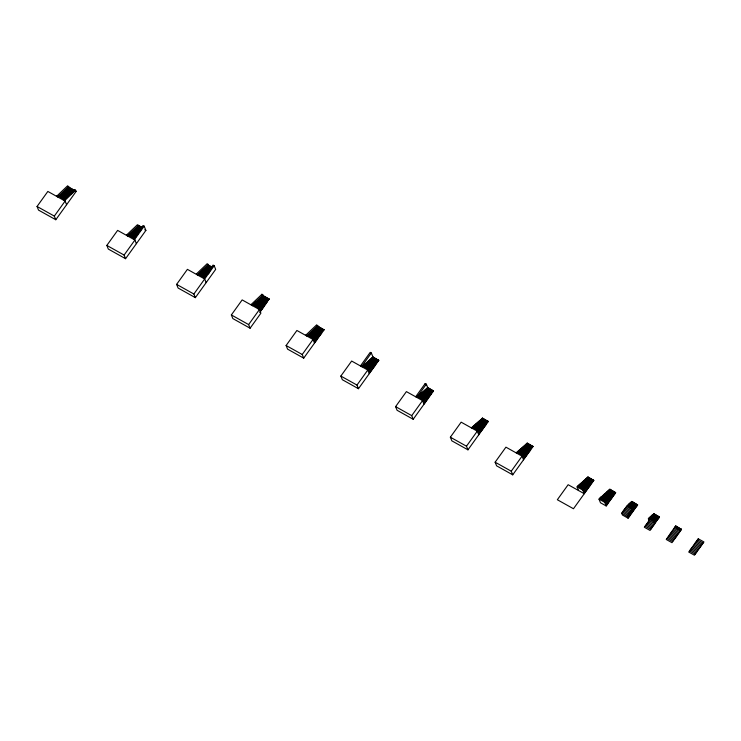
<?xml version="1.0" encoding="UTF-8"?>
<svg xmlns="http://www.w3.org/2000/svg" width="741" height="741" viewBox="0 0 741 741"><rect width="100%" height="100%" fill="white"/><g stroke="black" fill="none" stroke-linecap="round" stroke-linejoin="round"><path stroke-width="1.11" d="M55.797 219.744L38.523 210.101L37.05 206.47L47.85 191.437L65.115 201.08L54.315 216.103L55.797 219.744L76.119 191.456L75.619 190.242L74.48 189.613L63.726 199.838L63.976 200.441M59.058 196.152L64.893 199.635L59.058 196.152L58.27 197.254L56.881 196.013L67.635 185.787L69.265 187.64M59.187 196.448L59.975 195.346L65.68 198.532M64.856 198.31L60.095 195.652L60.892 194.55L66.597 197.736M65.773 197.504L61.012 194.846L61.809 193.744L67.514 196.93M66.69 196.708L61.929 194.049L62.726 192.947L68.431 196.133M67.607 195.902L62.846 193.244L63.643 192.141L69.348 195.328M68.524 195.096L63.763 192.447L64.56 191.345L70.265 194.531M69.441 194.299L64.68 191.641L65.477 190.539L71.182 193.725M71.303 194.031L65.597 190.845L66.394 189.733L72.099 192.919M72.22 193.225L66.514 190.039L67.311 188.936L73.016 192.123M73.137 192.428L67.431 189.242L68.228 188.131L73.933 191.317M125.572 258.702L108.306 249.059L106.834 245.419L117.624 230.395L134.899 240.038L124.099 255.061L125.572 258.702L145.894 230.414L144.171 226.172L143.032 225.533L133.51 238.787L133.751 239.399L134.547 238.287L128.841 235.101L128.045 236.212L126.655 234.962L137.409 224.745L142.355 227.506M133.723 238.065L128.962 235.406L129.758 234.304L135.464 237.49M134.64 237.259L129.879 234.61L130.675 233.498L136.381 236.685M135.547 236.462L130.796 233.804L131.592 232.702L136.344 235.36M135.52 235.129L131.713 233.007L132.509 231.896L137.261 234.554M136.437 234.323L132.63 232.202L133.426 231.099L138.178 233.748M137.354 233.526L133.547 231.405L134.343 230.294L138.141 232.424M139.058 231.618L135.26 229.497L134.343 230.294M138.234 231.387L135.381 229.793L136.177 228.691L139.975 230.821M139.151 230.59L136.298 228.997L137.085 227.895L140.892 230.016M140.864 228.682L138.002 227.089L137.215 228.191L139.113 229.256M136.372 243.669L134.649 239.426L144.171 226.172M203.534 278.347L213.056 265.093L214.195 265.732L215.677 269.372L195.355 297.65L178.09 288.017L176.608 284.377L187.408 269.353L204.673 278.986L206.146 282.627M204.451 277.551L198.745 274.365L199.533 273.262L205.238 276.449L204.451 277.551L198.616 274.059L197.828 275.161L196.439 273.92L207.193 263.694L208.823 265.547L207.684 264.908M200.45 272.456L206.285 275.948L200.45 272.456L199.533 273.262M200.579 272.762L201.367 271.66L206.128 274.309M206.248 274.615L201.496 271.956L202.284 270.854L207.989 274.04M207.165 273.809L202.404 271.16L203.201 270.057L208.906 273.244M208.082 273.012L203.321 270.354L204.118 269.252L208.879 271.91M208.045 271.678L204.238 269.557L205.035 268.446L209.796 271.104M208.962 270.882L205.155 268.751L205.952 267.649L209.759 269.77M210.676 268.974L206.869 266.843L206.072 267.955L209.879 270.076M210.796 269.27L206.989 267.149L207.786 266.047L211.593 268.168M200.607 274.096L205.368 276.745L206.155 275.643M195.355 297.65L193.873 294.02L214.195 265.732M231.359 314.944L242.159 299.91L259.424 309.553L260.897 313.193L250.097 328.217L232.831 318.574L231.359 314.944L248.624 324.586L250.097 328.217M260.554 311.452L259.072 307.811L253.366 304.625L252.57 305.727L251.19 304.486L261.944 294.26L263.574 296.113M259.989 307.006L259.202 308.117L253.487 304.931L254.283 303.819L259.989 307.006L261.341 310.34M260.906 306.209L260.119 307.311L254.404 304.125L255.2 303.023L260.906 306.209L262.138 309.238M261.823 305.403L261.027 306.515L255.321 303.328L256.117 302.217L261.823 305.403L262.935 308.136M263.722 307.033L262.74 304.607L257.034 301.42L256.117 302.217M263.657 303.801L262.86 304.912L257.155 301.726L257.951 300.614L263.657 303.801L264.518 305.922M264.574 303.004L263.777 304.106L258.072 300.92L258.868 299.818L264.574 303.004L265.315 304.82M265.491 302.198L264.694 303.31L258.989 300.124L259.785 299.012L265.491 302.198L266.102 303.717M266.408 301.402L265.611 302.504L259.906 299.318L260.702 298.215L266.408 301.402L266.899 302.615M261.619 297.41L260.823 298.512L266.528 301.698L267.325 300.596L261.619 297.41L261.99 298.317M262.536 296.613L261.74 297.715L267.445 300.902L268.242 299.799L262.536 296.613L262.777 297.215M258.285 308.914L259.072 307.811M262.74 304.607L261.944 305.709L257.192 303.05M248.624 324.586L259.424 309.553M268.362 300.096L269.159 298.994L263.453 295.807L262.657 296.909L268.242 299.799M259.758 312.554L269.159 298.994M323.91 329.56L323.113 330.662L317.407 327.476L318.195 326.373L324.03 329.865L303.708 358.144L287.582 349.141L286.109 345.51L296.9 330.477L313.026 339.48L314.508 343.12M315.296 342.009L313.823 338.378L308.117 335.191L307.32 336.294L305.931 335.052L316.685 324.827L318.324 326.679L324.03 329.865M314.74 337.572L313.943 338.674L308.237 335.488L309.034 334.386L314.74 337.572L316.092 340.906M313.915 337.35L309.154 334.691L309.951 333.589L315.657 336.775L316.889 339.804M316.574 335.969L315.777 337.072L310.071 333.885L310.868 332.783L316.574 335.969L317.676 338.702M317.491 335.173L316.694 336.275L310.988 333.089L311.785 331.987L317.491 335.173L318.473 337.59M318.408 334.367L317.611 335.469L311.905 332.283L312.702 331.181L318.408 334.367L319.269 336.488M319.325 333.57L318.528 334.673L312.822 331.486L313.619 330.384L319.325 333.57L320.066 335.386M320.242 332.765L319.445 333.867L313.739 330.681L314.536 329.578L320.242 332.765L320.853 334.284M321.65 333.172L321.159 331.968L315.453 328.782L314.536 329.578M322.076 331.162L321.279 332.264L315.573 329.078L316.37 327.976L322.196 331.468L322.993 330.356L317.278 327.17L316.49 328.282L322.196 331.468M303.708 358.144L302.235 354.504L313.823 338.378M314.86 337.877L315.657 336.775M321.159 331.968L320.362 333.07L315.61 330.412M378.651 360.126L377.864 361.228L372.158 358.042L372.945 356.94L378.781 360.422L358.459 388.71L342.333 379.707L340.851 376.067L351.651 361.043L367.777 370.046L369.25 373.677M360.932 366.221L360.682 365.619L370.204 352.364L371.343 352.994L373.066 357.236L378.781 360.422M370.046 372.575L368.573 368.944L362.868 365.758L362.071 366.86L361.821 366.249L371.343 352.994M369.49 368.138L368.694 369.24L362.988 366.054L363.785 364.952L369.49 368.138L370.843 371.473M370.407 367.332L369.611 368.444L363.905 365.257L364.692 364.146L370.407 367.332L371.639 370.37M371.324 366.536L370.528 367.638L364.822 364.452L365.609 363.349L371.324 366.536L372.427 369.259M372.241 365.73L371.445 366.841L365.739 363.655L366.526 362.544L372.241 365.73L373.223 368.157M373.158 364.933L372.362 366.035L366.656 362.849L367.443 361.747L373.158 364.933L374.02 367.054M372.325 364.702L367.573 362.053L368.36 360.941L374.075 364.127L374.807 365.952M374.992 363.331L374.196 364.433L368.49 361.247L369.277 360.145L374.992 363.331L375.604 364.841M375.9 362.525L375.113 363.636L369.407 360.45L370.194 359.339L375.9 362.525L376.4 363.738M376.947 362.025L371.241 358.839L372.028 357.736L377.734 360.923L376.947 362.025L371.111 358.542L370.194 359.339M373.066 357.236L372.278 358.348L372.028 357.736M358.459 388.71L356.977 385.07L368.573 368.944M373.279 365.239L374.075 364.127M376.817 361.728L376.03 362.831L371.269 360.172M433.402 390.683L432.605 391.794L426.899 388.608L427.696 387.497L433.522 390.989L413.2 419.276L397.074 410.273L395.601 406.633L406.401 391.609L422.527 400.612L424 404.243M415.673 396.787L425.204 383.532L426.344 384.171L427.816 387.802L433.522 390.989M416.822 397.426L426.344 384.171M425.593 402.039L424.232 398.704L418.526 395.518L417.609 396.315L423.324 399.501L424.797 403.141M425.149 397.898L424.361 399.01L418.656 395.824L419.443 394.712L425.149 397.898L426.381 400.927M426.066 397.102L425.278 398.204L419.573 395.018L420.36 393.916L426.066 397.102L427.177 399.825M426.983 396.296L426.195 397.398L420.48 394.212L421.277 393.11L426.983 396.296L427.974 398.723M427.9 395.499L427.112 396.602L421.397 393.415L422.194 392.313L427.9 395.499L428.761 397.621M428.817 394.694L428.029 395.796L422.314 392.61L423.111 391.507L428.817 394.694L429.558 396.509M429.734 393.897L428.946 394.999L423.231 391.813L424.028 390.711L429.734 393.897L430.354 395.407M428.909 393.666L424.148 391.007L424.945 389.905L430.651 393.091L431.142 394.305M431.568 392.295L430.78 393.397L425.065 390.211L425.862 389.108L431.688 392.591L432.485 391.489L426.779 388.303L425.982 389.405L431.688 392.591M413.2 419.276L411.727 415.636L423.324 399.501M424.232 398.704L423.444 399.807L418.684 397.148M429.863 394.193L430.651 393.091M488.152 421.249L487.356 422.361L481.65 419.174L482.447 418.063L488.273 421.555L467.951 449.833L451.825 440.83L450.352 437.199L461.152 422.166L477.278 431.169L478.751 434.81M471.563 427.983L472.36 426.881L478.065 430.067L479.547 433.707M478.982 429.271L478.195 430.373L472.48 427.187L473.277 426.084L478.982 429.271L480.335 432.596M479.899 428.465L479.103 429.567L473.397 426.381L474.194 425.278L479.899 428.465L481.131 431.494M480.816 427.668L480.02 428.77L474.314 425.584L475.111 424.482L480.816 427.668L481.928 430.391M481.733 426.862L480.937 427.965L475.231 424.778L476.028 423.676L481.733 426.862L482.715 429.289M483.512 428.178L482.65 426.056L476.945 422.87L476.028 423.676M483.567 425.26L482.771 426.362L477.065 423.176L477.862 422.074L483.567 425.26L484.308 427.075M484.484 424.454L483.688 425.566L477.982 422.379L478.779 421.268L484.484 424.454L485.096 425.973M485.401 423.657L484.605 424.76L478.899 421.573L479.696 420.471L485.401 423.657L485.892 424.871M480.613 419.665L479.816 420.777L485.522 423.963L486.318 422.852L480.613 419.665L486.439 423.157L487.235 422.055L481.53 418.869L480.733 419.971M482.447 418.063L481.77 419.471L481.53 418.869M467.951 449.833L466.478 446.202L478.065 430.067M482.65 426.056L481.854 427.168L477.102 424.51M532.927 446.249L532.131 447.351L526.425 444.165L527.222 443.062L533.048 446.554L512.726 474.833L496.6 465.83L495.127 462.199L505.927 447.166L522.053 456.169L523.526 459.809M516.347 452.983L517.135 451.88L522.85 455.067L524.322 458.707M523.757 454.261L522.97 455.372L517.264 452.186L518.052 451.074L523.757 454.261L525.119 457.595M524.674 453.464L523.887 454.566L518.181 451.38L518.969 450.278L524.674 453.464L525.906 456.493M525.591 452.658L524.804 453.77L519.098 450.584L519.886 449.472L525.591 452.658L526.703 455.391M526.508 451.862L525.721 452.964L520.006 449.778L520.803 448.675L526.508 451.862L527.499 454.289M527.425 451.056L526.638 452.167L520.923 448.981L521.72 447.87L527.425 451.056L528.287 453.177M528.342 450.259L527.555 451.362L521.84 448.175L522.637 447.073L528.342 450.259L529.083 452.075M529.259 449.454L528.472 450.556L522.757 447.369L523.554 446.267L529.259 449.454L529.88 450.973M530.176 448.657L529.389 449.759L523.674 446.573L524.471 445.471L530.176 448.657L530.667 449.87M531.214 448.157L525.508 444.971L526.305 443.868L532.01 447.055L531.214 448.157L525.388 444.665L524.591 445.767L529.352 448.425M512.726 474.833L511.253 471.202L522.85 455.067M530.306 448.953L531.093 447.851M578.554 490.523L577.082 486.893L577.878 485.79L583.584 488.977L585.057 492.608M584.501 488.171L583.704 489.273L577.999 486.087L578.795 484.985L584.501 488.171L585.853 491.505M585.418 487.374L584.621 488.476L578.916 485.29L579.712 484.188L585.418 487.374L586.65 490.403M586.335 486.568L585.538 487.671L579.832 484.484L580.62 483.382L586.335 486.568L587.437 489.292M587.252 485.763L586.455 486.874L580.749 483.688L581.537 482.576L587.252 485.763L588.234 488.189M588.169 484.966L587.372 486.068L581.666 482.882L582.454 481.78L588.169 484.966L589.03 487.087M587.335 484.734L582.583 482.085L583.371 480.974L589.086 484.16L589.817 485.985M590.003 483.364L589.206 484.466L583.5 481.28L584.288 480.177L590.003 483.364L590.614 484.873M590.91 482.558L590.123 483.669L584.417 480.483L585.205 479.371L590.91 482.558L591.411 483.771M591.827 481.761L591.04 482.863L585.334 479.677L586.122 478.575L591.827 481.761L592.198 482.669M587.039 477.769L586.251 478.881L591.957 482.067L592.744 480.955L587.039 477.769L587.289 478.38L587.956 476.972L587.168 478.075M587.956 476.972L593.791 480.455L573.469 508.743L557.343 499.74L568.143 484.716L584.26 493.71L582.787 490.079L583.584 488.977M588.289 485.272L589.086 484.16M593.661 480.159L592.874 481.261L588.113 478.603M615.595 492.395L614.798 493.506L609.093 490.32L609.88 489.208L615.715 492.7L606.194 505.955L600.479 502.768L599.006 499.128L599.802 498.026L605.508 501.212L606.981 504.853M606.425 500.416L605.629 501.518L599.923 498.332L600.719 497.23L606.425 500.416L607.777 503.741M608.574 502.639L607.342 499.61L601.636 496.424L600.719 497.23M608.259 498.813L607.463 499.916L601.757 496.729L602.553 495.627L608.259 498.813L609.361 501.537M609.176 498.008L608.38 499.11L602.674 495.924L603.47 494.821L609.176 498.008L610.158 500.434M610.955 499.323L610.093 497.202L604.387 494.015L603.47 494.821M611.01 496.405L610.213 497.507L604.508 494.321L605.304 493.219L611.01 496.405L611.742 498.221M611.927 495.599L611.13 496.711L605.425 493.525L606.212 492.413L611.927 495.599L612.538 497.118M612.844 494.803L612.047 495.905L606.342 492.719L607.129 491.616L612.844 494.803L613.335 496.016M608.046 490.811L607.259 491.922L612.964 495.108L613.761 493.997L608.046 490.811L613.881 494.303L614.678 493.2L608.963 490.014L608.176 491.116M609.88 489.208L609.213 490.616L608.963 490.014M606.194 505.955L604.712 502.315L605.508 501.212M607.342 499.61L606.546 500.712L601.794 498.063M610.093 497.202L609.297 498.313L604.545 495.655M631.017 502.555L631.814 501.453L637.64 504.945L628.118 518.191L622.412 515.004L621.671 513.189L627.229 505.455L632.934 508.641L633.675 510.466M633.851 507.844L633.055 508.947L627.349 505.76L628.146 504.658L633.851 507.844L634.463 509.354M634.768 507.039L633.972 508.15L628.266 504.964L629.063 503.852L634.768 507.039L635.259 508.252M629.98 503.056L629.183 504.158L634.889 507.344L635.685 506.242L629.98 503.056L635.806 506.548L636.602 505.436L630.897 502.25L630.1 503.361M628.118 518.191L627.377 516.375L632.934 508.641M637.519 504.64L636.723 505.742L631.971 503.083M648.356 518.802L654.062 521.988L654.803 523.813L649.097 520.627L648.356 518.802L649.153 517.7L654.859 520.886L655.6 522.701M655.776 520.08L654.979 521.192L649.273 518.005L650.07 516.894L655.776 520.08L656.387 521.599M656.693 519.284L655.896 520.386L650.19 517.199L650.987 516.097L656.693 519.284L657.184 520.497M657.61 518.478L656.813 519.589L651.107 516.403L651.904 515.291L657.61 518.478L657.98 519.395M652.821 514.495L652.024 515.597L657.73 518.783L658.527 517.681L652.821 514.495L653.062 515.097M653.738 513.689L652.941 514.8L658.647 517.987L659.444 516.875L653.738 513.689L658.61 516.653M649.097 520.627L644.337 527.249L650.042 530.436L659.444 516.875M654.062 521.988L654.859 520.886M674.866 527.036L675.662 525.934L681.488 529.426L671.967 542.671L666.261 539.485L674.866 527.036L680.701 530.528L674.986 527.342M680.571 530.223L681.368 529.12M58.02 196.652L68.774 186.426M66.588 204.711L64.865 200.468L75.619 190.242M127.804 235.601L138.558 225.375L139.049 226.589L140.947 227.654M197.578 274.559L208.332 264.333M252.329 305.125L263.083 294.899M307.08 335.692L317.833 325.466M141.772 227.885L138.919 226.292L138.132 227.394L140.03 228.46M212.51 267.371L208.703 265.241L207.906 266.352L210.759 267.946M70.219 188.168L74.026 190.289M74.971 190.826L76.119 191.456M144.754 229.775L145.894 230.414M209.777 266.075L211.676 267.14M269.279 299.299L262.434 295.474L261.944 294.26M482.567 418.369L488.273 421.555M528.296 443.896L533.048 446.554M588.076 477.269L593.791 480.455M610.01 489.514L614.761 492.172M637.64 504.945L631.814 501.453M681.488 529.426L675.662 525.934M72.155 190.557L68.348 188.436L69.145 187.334L74.85 190.52L74.48 189.613M697.448 539.874L703.153 543.06M674.199 528.444L679.905 531.63M696.651 540.986L702.366 544.172M673.402 529.546L679.108 532.733M695.864 542.088L701.57 545.274M672.606 530.658L678.321 533.844M695.067 543.19L700.773 546.376M135.418 231.127L137.317 232.192M671.818 531.76L677.524 534.946M694.271 544.292L699.986 547.479M626.432 506.566L632.138 509.752L632.879 511.568M625.636 507.668L631.351 510.855L632.082 512.67M671.022 532.862L676.728 536.049M693.483 545.404L699.189 548.59M648.301 521.729L654.007 524.915M670.225 533.965L675.94 537.151M692.687 546.506L698.393 549.692M624.848 508.771L630.554 511.957L631.295 513.772M647.504 522.831L653.219 526.017M669.438 535.076L675.144 538.262M691.89 547.608L697.605 550.795M624.052 509.873L629.757 513.059L630.498 514.884M646.717 523.933L652.423 527.12M668.641 536.178L674.347 539.365M691.103 548.711L696.809 551.897M623.255 510.984L628.961 514.171L629.702 515.986M63.726 199.838L64.865 200.468M133.51 238.787L134.649 239.426M360.682 365.619L361.821 366.249M622.468 512.087L628.173 515.273L628.905 517.088M645.92 525.036L651.626 528.222M667.845 537.281L673.55 540.467M690.306 549.822L696.012 553.008M577.082 486.893L582.787 490.079M599.006 499.128L604.712 502.315M645.124 526.147L650.839 529.333M667.057 538.383L672.763 541.569M689.51 550.924L695.225 554.111M621.671 513.189L627.377 516.375M37.05 206.47L54.315 216.103M106.834 245.419L124.099 255.061M176.608 284.377L193.873 294.02M286.109 345.51L302.235 354.504M340.851 376.067L356.977 385.07M395.601 406.633L411.727 415.636M450.352 437.199L466.478 446.202M495.127 462.199L511.253 471.202M658.527 517.681L658.768 518.283M651.904 515.291L652.275 516.208M636.602 505.436L636.843 506.047M635.685 506.242L636.056 507.15M630.897 502.25L631.137 502.861M629.063 503.852L629.554 505.066M614.678 493.2L614.919 493.802M613.761 493.997L614.122 494.905M607.129 491.616L607.629 492.83M592.744 480.955L592.995 481.567M586.122 478.575L586.492 479.483M527.222 443.062L526.555 444.47L526.305 443.868M525.388 444.665L525.758 445.573M524.471 445.471L524.961 446.684M479.696 420.471L480.187 421.685M425.204 383.532L425.936 385.348M426.779 388.303L427.029 388.905M317.278 327.17L317.528 327.781M316.37 327.976L316.731 328.884M305.931 335.052L306.181 335.654M260.702 298.215L261.193 299.429M251.19 304.486L251.431 305.088M207.786 266.047L208.036 266.649M205.952 267.649L206.443 268.863M196.439 273.92L196.68 274.531M138.002 227.089L138.252 227.7M137.085 227.895L137.456 228.802M126.655 234.962L126.906 235.573M68.228 188.131L68.468 188.742M56.881 196.013L57.122 196.615M698.244 538.772L688.722 552.026L694.428 555.213L703.95 541.958L698.244 538.772"/></g></svg>
